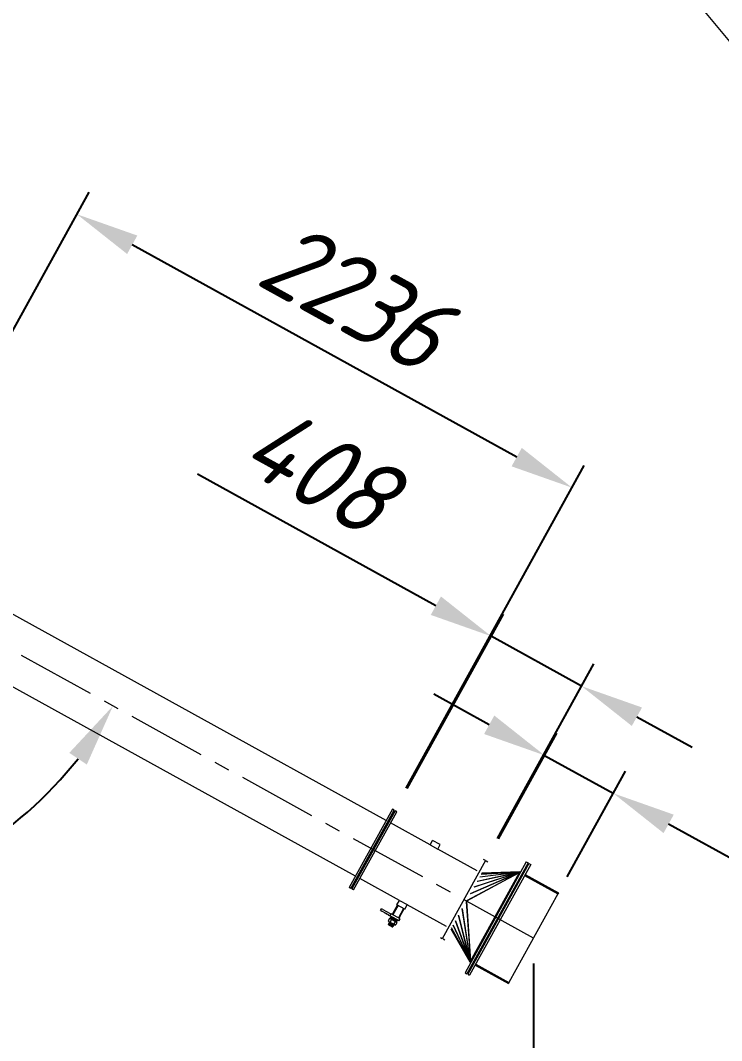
# Model space of a CAD drawing. Header units: inches. Extents: x -350577 to -266477, y -437959 to -377535.
# Drawn here: x -328062 to -325289, y -397785 to -393753 of the extents above; entities that cross this region are included whole.
import ezdxf

# ---------------------------------------------------------------- set-up
doc = ezdxf.new("R2010")
doc.units = ezdxf.units.IN
doc.header["$MEASUREMENT"] = 0
doc.linetypes.add('CENTER', pattern=[2, 1.25, -0.25, 0.25, -0.25])
doc.layers.add('CENTER       (itatec)', color=4, linetype='CENTER', lineweight=9)
doc.layers.add('ORGINAL (itatec)', color=3, linetype='Continuous', lineweight=9)
doc.styles.add('Geniso', font='geniso.shx', dxfattribs={"oblique": 15})
doc.dimstyles.new('scale 1b100', dxfattribs={"dimscale": 100, "dimtxt": 3, "dimasz": 2.5, "dimexe": 1, "dimexo": 1, "dimgap": 1, "dimtad": 1, "dimdec": 0, "dimzin": 0, "dimdsep": 46, "dimtxsty": 'Geniso', "dimcen": 0, "dimclrd": 1, "dimclre": 1, "dimclrt": 7, "dimadec": 0, "dimazin": 0, "dimtfac": 1, "dimtdec": 0, "dimtmove": 0, "dimatfit": 3, "dimfxl": 0.75, "dimtolj": 1, "dimtzin": 0, "dimarcsym": 0})

# ---------------------------------------------------------------- blocks, each defined once
blk = doc.blocks.new('*D30')
at = {"layer": 'Defpoints', "color": 0, "transparency": 16777216}
for p in [(-322053.8, -381405.4), (-331896.3, -383693), (-322053.8, -395650.3)]:
    blk.add_point(p, dxfattribs=at)
at = {"layer": 'ORGINAL (itatec)', "color": 1, "lineweight": -2, "transparency": 16777216}
for p, q in [((-331896.3, -383593), (-331896.3, -381305.4)), ((-322053.8, -395550.3), (-322053.8, -381305.4)), ((-331646.3, -381405.4), (-322303.8, -381405.4))]:
    blk.add_line(p, q, dxfattribs=at)
at = {"layer": 'ORGINAL (itatec)', "color": 1, "transparency": 16777216}
for points in [[(-331646.3, -381363.7), (-331646.3, -381447.1), (-331896.3, -381405.4)], [(-322303.8, -381363.7), (-322303.8, -381447.1), (-322053.8, -381405.4)]]:
    blk.add_solid(points, dxfattribs=at)
at = {"layer": 'ORGINAL (itatec)', "color": 7, "transparency": 16777216, "insert": (-326975, -381155.3), "char_height": 300, "attachment_point": 5, "style": 'Geniso'}
blk.add_mtext('\\A1;9842', dxfattribs=at)
blk = doc.blocks.new('*D58')
at = {"layer": 'Defpoints', "color": 0, "transparency": 16777216}
for p in [(-328637.9, -395942.2), (-329057.2, -396772.1), (-328516, -397168.5), (-326033.5, -397379.7), (-329057.2, -398300.3)]:
    blk.add_point(p, dxfattribs=at)
at = {"layer": 'ORGINAL (itatec)', "color": 1, "lineweight": -2, "transparency": 16777216}
blk.add_arc((-329057.2, -395710.7), 1555, 279.2217, 321.8818, dxfattribs=at)
at = {"layer": 'ORGINAL (itatec)', "color": 1, "transparency": 16777216}
for points in [[(-327868.6, -396647.6), (-327799.2, -396693.6), (-327695.9, -396462.1)], [(-328804.7, -397287.1), (-328811.4, -397204.1), (-329057.2, -397265.7)]]:
    blk.add_solid(points, dxfattribs=at)
at = {"layer": 'ORGINAL (itatec)', "color": 7, "transparency": 16777216, "insert": (-328393.9, -396834.5), "char_height": 300, "attachment_point": 5, "rotation": 30.5518, "style": 'Geniso'}
blk.add_mtext('\\A1;61°', dxfattribs=at)
blk = doc.blocks.new('*D60')
at = {"layer": 'Defpoints', "color": 0, "transparency": 16777216}
for p in [(-326033.5, -397379.7), (-329057.2, -398300.3), (-326033.5, -399010.5)]:
    blk.add_point(p, dxfattribs=at)
at = {"layer": 'ORGINAL (itatec)', "color": 1, "lineweight": -2, "transparency": 16777216}
for p, q in [((-326033.5, -397479.7), (-326033.5, -399110.5)), ((-329057.2, -398400.3), (-329057.2, -399110.5)), ((-328807.2, -399010.5), (-326283.5, -399010.5))]:
    blk.add_line(p, q, dxfattribs=at)
at = {"layer": 'ORGINAL (itatec)', "color": 1, "transparency": 16777216}
for points in [[(-328807.2, -398968.8), (-328807.2, -399052.2), (-329057.2, -399010.5)], [(-326283.5, -398968.8), (-326283.5, -399052.2), (-326033.5, -399010.5)]]:
    blk.add_solid(points, dxfattribs=at)
at = {"layer": 'ORGINAL (itatec)', "color": 7, "transparency": 16777216, "insert": (-327545.4, -398760.5), "char_height": 300, "attachment_point": 5, "style": 'Geniso'}
blk.add_mtext('\\A1;3024', dxfattribs=at)
blk = doc.blocks.new('*D61')
at = {"layer": 'Defpoints', "color": 0, "transparency": 16777216}
for p in [(-325717.5, -396807.3), (-326220, -397075.1), (-325948.2, -397225.2)]:
    blk.add_point(p, dxfattribs=at)
at = {"layer": 'ORGINAL (itatec)', "color": 1, "lineweight": -2, "transparency": 16777216}
for p, q in [((-326208.3, -396536.5), (-326427.1, -396415.7)), ((-326171.7, -396987.6), (-325941.1, -396569.7)), ((-325989.4, -396657.3), (-325717.5, -396807.3)), ((-325899.9, -397137.6), (-325669.2, -396719.8)), ((-325498.7, -396928.1), (-324624.4, -397410.7))]:
    blk.add_line(p, q, dxfattribs=at)
at = {"layer": 'ORGINAL (itatec)', "color": 1, "transparency": 16777216}
for points in [[(-326188.1, -396500), (-326228.4, -396573), (-325989.4, -396657.3)], [(-325478.5, -396891.7), (-325518.8, -396964.6), (-325717.5, -396807.3)]]:
    blk.add_solid(points, dxfattribs=at)
at = {"layer": 'ORGINAL (itatec)', "color": 7, "transparency": 16777216, "insert": (-324831.3, -397010.9), "char_height": 300, "attachment_point": 5, "rotation": 331.1036, "style": 'Geniso'}
blk.add_mtext('\\A1;310', dxfattribs=at)
blk = doc.blocks.new('*D62')
at = {"layer": 'Defpoints', "color": 0, "transparency": 16777216}
for p in [(-326200.3, -396186.7), (-326580.7, -396876.1), (-326223.5, -397073.2)]:
    blk.add_point(p, dxfattribs=at)
at = {"layer": 'ORGINAL (itatec)', "color": 1, "lineweight": -2, "transparency": 16777216}
for p, q in [((-326419.1, -396065.9), (-327361.4, -395545.8)), ((-326532.4, -396788.5), (-326151.9, -396099.2)), ((-325843, -396383.9), (-326200.3, -396186.7)), ((-326175.2, -396985.7), (-325794.7, -396296.3)), ((-325624.2, -396504.7), (-325405.3, -396625.5))]:
    blk.add_line(p, q, dxfattribs=at)
at = {"layer": 'ORGINAL (itatec)', "color": 1, "transparency": 16777216}
for points in [[(-326399, -396029.4), (-326439.3, -396102.4), (-326200.3, -396186.7)], [(-325604, -396468.2), (-325644.3, -396541.2), (-325843, -396383.9)]]:
    blk.add_solid(points, dxfattribs=at)
at = {"layer": 'ORGINAL (itatec)', "color": 7, "transparency": 16777216, "insert": (-326878.9, -395526.6), "char_height": 300, "attachment_point": 5, "rotation": 331.1036, "style": 'Geniso'}
blk.add_mtext('\\A1;408', dxfattribs=at)
blk = doc.blocks.new('*D63')
at = {"layer": 'Defpoints', "color": 0, "transparency": 16777216}
for p in [(-327838.5, -394518.9), (-328542.1, -395793.5), (-326584.2, -396874.1)]:
    blk.add_point(p, dxfattribs=at)
at = {"layer": 'ORGINAL (itatec)', "color": 1, "lineweight": -2, "transparency": 16777216}
for p, q in [((-328493.7, -395705.9), (-327790.2, -394431.3)), ((-326099.6, -395478.7), (-327619.7, -394639.7)), ((-326535.9, -396786.6), (-325832.4, -395511.9))]:
    blk.add_line(p, q, dxfattribs=at)
at = {"layer": 'ORGINAL (itatec)', "color": 1, "transparency": 16777216}
for points in [[(-327599.5, -394603.2), (-327639.8, -394676.1), (-327838.5, -394518.9)], [(-326079.4, -395442.2), (-326119.7, -395515.2), (-325880.7, -395599.5)]]:
    blk.add_solid(points, dxfattribs=at)
at = {"layer": 'ORGINAL (itatec)', "color": 7, "transparency": 16777216, "insert": (-326738.8, -394840.3), "char_height": 300, "attachment_point": 5, "rotation": 331.1036, "style": 'Geniso'}
blk.add_mtext('\\A1;2236', dxfattribs=at)

msp = doc.modelspace()

# ---------------------------------------------------------------- linework, layer by layer
at = {"layer": 'CENTER       (itatec)', "ltscale": 250}
msp.add_lwpolyline([(-326033.5, -397379.7), (-328637.9, -395942.2, -0.158858), (-328787.6, -395781.9), (-329434.3, -394376.7)], format="xyb", dxfattribs=at)
at = {"layer": 'ORGINAL (itatec)', "extrusion": (0, 1, 0)}
for p, q in [((-324345.6, -394933.5), (-326242.4, -392650.7)), ((-326615.9, -396914.9), (-328559.7, -395842)), ((-326737.2, -397134.7), (-328681, -396061.8)), ((-326591.2, -396870.3), (-326761.8, -397179.3)), ((-326754.8, -397183.2), (-326584.2, -396874.1)), ((-326580.7, -396876.1), (-326751.3, -397185.1)), ((-326744.3, -397189), (-326573.7, -396879.9)), ((-326584.2, -396874.1), (-326591.2, -396870.3)), ((-326573.7, -396879.9), (-326580.7, -396876.1)), ((-326442.1, -397010.8), (-326598.4, -396924.6)), ((-326442.1, -397010.8), (-326432.4, -396993.3)), ((-326401.8, -397010.2), (-326432.4, -396993.3)), ((-326442, -397010.9), (-326411.5, -397027.7)), ((-326411.4, -397027.7), (-326401.8, -397010.2)), ((-326255.2, -397114), (-326411.4, -397027.7)), ((-326223.5, -397073.2), (-326394.1, -397382.3)), ((-326061.5, -397078.7), (-326303.1, -397516.4)), ((-326054.5, -397082.6), (-326296.1, -397520.3)), ((-326223.5, -397073.2), (-326230.5, -397069.3)), ((-326213, -397079), (-326220, -397075.1)), ((-326061.5, -397078.7), (-326054.5, -397082.6)), ((-326088.7, -397120.8), (-326298.3, -397233.5)), ((-326297.2, -397231.5), (-326088.8, -397120.2)), ((-326051, -397084.5), (-326292.6, -397522.2)), ((-326044, -397088.3), (-326285.6, -397526.1)), ((-326088.8, -397120.2), (-326282.1, -397204.2)), ((-326282, -397471), (-326088.7, -397120.8)), ((-326281.6, -397203.3), (-326088.7, -397119.5)), ((-326088.7, -397119.5), (-326267.6, -397177.9)), ((-326267.3, -397177.4), (-326088.5, -397119)), ((-326088.5, -397119), (-326255.3, -397155.6)), ((-326255, -397155.1), (-326088.2, -397118.5)), ((-326088.2, -397118.5), (-326245.8, -397138.4)), ((-326245.6, -397138), (-326087.6, -397118)), ((-326087.6, -397118), (-326239.8, -397127.5)), ((-326239.6, -397127.1), (-326086.7, -397117.6)), ((-326086.7, -397117.6), (-326237.6, -397123.5)), ((-326237.5, -397123.4), (-326085.8, -397117.5)), ((-326085.7, -397122.5), (-326088.8, -397120.2)), ((-326085.7, -397122.5), (-326088.7, -397119.5)), ((-326085.7, -397122.5), (-326088.7, -397120.8)), ((-326085.7, -397122.5), (-326088.5, -397119)), ((-326085.7, -397122.5), (-326088.2, -397118.5)), ((-326085.7, -397122.5), (-326087.6, -397118)), ((-326085.7, -397122.5), (-326086.7, -397117.6)), ((-326085.7, -397122.5), (-326085.8, -397117.5)), ((-326051, -397084.5), (-326044, -397088.3)), ((-326563.4, -397230.6), (-326719.7, -397144.3)), ((-326237.5, -397123.5), (-326237.5, -397123.4)), ((-326068.1, -397132.1), (-325936.8, -397204.6)), ((-326065.7, -397127.7), (-325934.4, -397200.2)), ((-326754.8, -397183.2), (-326761.8, -397179.3)), ((-326744.3, -397189), (-326751.3, -397185.1)), ((-325934.4, -397200.2), (-325936.8, -397204.6)), ((-326573, -397248.1), (-326563.4, -397230.6)), ((-326563.3, -397230.6), (-326532.8, -397247.4)), ((-326299.4, -397235.6), (-326282.5, -397471.2)), ((-326298.3, -397233.9), (-326298.5, -397233.8)), ((-326298.3, -397233.5), (-326282, -397471)), ((-326298, -397233.4), (-326298.2, -397233.3)), ((-325936.8, -397204.6), (-326130.1, -397554.8)), ((-326637.4, -397270.5), (-326633.5, -397263.5)), ((-326637.4, -397270.5), (-326633, -397272.9)), ((-326629.1, -397265.9), (-326633.5, -397263.5)), ((-326604.1, -397288.9), (-326633, -397272.9)), ((-326629.1, -397265.9), (-326600.3, -397281.9)), ((-326621.6, -397279.2), (-326621.8, -397279.5)), ((-326617.4, -397281.9), (-326621.8, -397279.5)), ((-326617.3, -397281.6), (-326617.4, -397281.9)), ((-326616.5, -397282.1), (-326616.6, -397282.3)), ((-326615.2, -397283.1), (-326616.6, -397282.3)), ((-326615, -397282.9), (-326615.2, -397283.1)), ((-326615.2, -397283.1), (-326611, -397285.4)), ((-326600.3, -397281.9), (-326595.9, -397284.3)), ((-326587.9, -397280.2), (-326591.5, -397286.7)), ((-326568.7, -397250.5), (-326589.3, -397287.9)), ((-326587.9, -397280.2), (-326570.8, -397249.3)), ((-326542.4, -397265), (-326573, -397248.1)), ((-326546.8, -397262.6), (-326567.4, -397300)), ((-326561.7, -397294.7), (-326544.6, -397263.8)), ((-326542.4, -397265), (-326532.7, -397247.5)), ((-326376.5, -397333.7), (-326532.7, -397247.5)), ((-326315, -397263.8), (-326283.1, -397471.6)), ((-326282.5, -397471.2), (-326314.5, -397262.8)), ((-326610.8, -397285.2), (-326611, -397285.4)), ((-326611, -397285.4), (-326607.4, -397287.4)), ((-326607.4, -397287.4), (-326607.3, -397287.4)), ((-326607.2, -397287.2), (-326607.3, -397287.4)), ((-326607.3, -397287.4), (-326605.8, -397288.3)), ((-326602.3, -397302.7), (-326607.1, -397311.4)), ((-326607.1, -397311.4), (-326607.1, -397311.4)), ((-326606.5, -397324.3), (-326606.9, -397325)), ((-326605.5, -397324), (-326606.5, -397324.3)), ((-326606.5, -397324.3), (-326589, -397334)), ((-326606.1, -397312.9), (-326606.3, -397312.8)), ((-326606.3, -397312.8), (-326606.1, -397312.9)), ((-326606.3, -397312.8), (-326606.3, -397312.8)), ((-326606.1, -397312.9), (-326606.1, -397312.9)), ((-326605.7, -397288), (-326605.8, -397288.3)), ((-326605.8, -397288.3), (-326605.7, -397288.3)), ((-326605.6, -397288.1), (-326605.7, -397288.3)), ((-326605.1, -397323.3), (-326605.5, -397324)), ((-326589.3, -397332.9), (-326605.5, -397324)), ((-326605, -397321.5), (-326605.4, -397322.2)), ((-326605.4, -397322.2), (-326587.9, -397331.9)), ((-326605.1, -397323.3), (-326605.4, -397322.2)), ((-326605.1, -397323.3), (-326589, -397332.2)), ((-326603.9, -397321.2), (-326605, -397321.5)), ((-326605, -397321.5), (-326587.5, -397331.2)), ((-326604.2, -397314.7), (-326582.2, -397326.8)), ((-326604.1, -397288.9), (-326599.7, -397291.3)), ((-326603.5, -397318.7), (-326603.9, -397319.4)), ((-326603.9, -397319.4), (-326586.3, -397329.1)), ((-326603.5, -397320.5), (-326603.9, -397319.4)), ((-326603.5, -397320.5), (-326603.9, -397321.2)), ((-326587.8, -397330.1), (-326603.9, -397321.2)), ((-326602.4, -397318.4), (-326603.5, -397318.7)), ((-326603.5, -397318.7), (-326586, -397328.4)), ((-326603.5, -397320.5), (-326587.4, -397329.4)), ((-326602, -397317.7), (-326602.4, -397318.4)), ((-326586.3, -397327.3), (-326602.4, -397318.4)), ((-326602.1, -397290), (-326602.3, -397290.2)), ((-326600.4, -397291.3), (-326602.3, -397290.2)), ((-326602.3, -397302.7), (-326602.3, -397302.7)), ((-326601.9, -397316), (-326602.3, -397316.7)), ((-326602.3, -397316.7), (-326584.8, -397326.3)), ((-326602, -397317.7), (-326602.3, -397316.7)), ((-326602, -397317.7), (-326585.9, -397326.6)), ((-326601.9, -397315.9), (-326601.9, -397316)), ((-326601.9, -397316), (-326584.4, -397325.6)), ((-326597.3, -397317.8), (-326601.7, -397315.4)), ((-326601.7, -397315.4), (-326601.7, -397315.4)), ((-326601.7, -397315.4), (-326597.3, -397317.8)), ((-326600.2, -397291), (-326600.4, -397291.3)), ((-326600.4, -397291.3), (-326597.5, -397292.9)), ((-326595, -397306.7), (-326599.8, -397315.4)), ((-326599.8, -397315.4), (-326599.8, -397315.4)), ((-326599.8, -397315.4), (-326599.8, -397315.4)), ((-326599.7, -397291.3), (-326595.9, -397284.3)), ((-326599.7, -397291.3), (-326564.7, -397310.6)), ((-326576, -397315.6), (-326597.9, -397303.4)), ((-326597.8, -397298.1), (-326595.5, -397294)), ((-326592.9, -397300.8), (-326597.8, -397298.1)), ((-326597.4, -397292.6), (-326597.5, -397292.9)), ((-326597.5, -397292.9), (-326597, -397293.2)), ((-326597.3, -397317.8), (-326597.3, -397317.8)), ((-326596.8, -397292.9), (-326597, -397293.2)), ((-326597, -397293.2), (-326595, -397294.3)), ((-326560.9, -397303.6), (-326595.9, -397284.3)), ((-326594.7, -397304.6), (-326595.5, -397304.8)), ((-326594.4, -397294.6), (-326595, -397294.3)), ((-326595, -397306.7), (-326595, -397306.7)), ((-326595, -397306.7), (-326595, -397306.7)), ((-326594.3, -397302.1), (-326594.7, -397302.8)), ((-326594.7, -397302.8), (-326577.2, -397312.5)), ((-326594.4, -397303.9), (-326594.7, -397302.8)), ((-326594.4, -397303.9), (-326594.7, -397304.6)), ((-326578.6, -397313.5), (-326594.7, -397304.6)), ((-326594.2, -397294.3), (-326594.4, -397294.6)), ((-326594.4, -397303.9), (-326578.2, -397312.8)), ((-326594.3, -397294.3), (-326590.6, -397296.4)), ((-326593.2, -397301.8), (-326594.3, -397302.1)), ((-326594.3, -397302.1), (-326576.8, -397311.8)), ((-326592.8, -397301.1), (-326593.2, -397301.8)), ((-326577.1, -397310.7), (-326593.2, -397301.8)), ((-326592.8, -397299.3), (-326593.1, -397300)), ((-326593.1, -397300), (-326575.6, -397309.7)), ((-326592.8, -397301.1), (-326593.1, -397300)), ((-326591.7, -397299), (-326592.8, -397299.3)), ((-326592.8, -397299.3), (-326575.2, -397309)), ((-326592.8, -397301.1), (-326576.7, -397310)), ((-326591.3, -397298.3), (-326591.7, -397299)), ((-326575.6, -397307.9), (-326591.7, -397299)), ((-326591.2, -397296.5), (-326591.6, -397297.2)), ((-326591.6, -397297.2), (-326574.1, -397306.9)), ((-326591.3, -397298.3), (-326591.6, -397297.2)), ((-326591.3, -397298.3), (-326575.2, -397307.2)), ((-326590.6, -397296.4), (-326591.2, -397296.5)), ((-326591.2, -397296.5), (-326573.7, -397306.2)), ((-326584.1, -397325.1), (-326588.4, -397322.7)), ((-326588.4, -397322.7), (-326588.4, -397322.7)), ((-326588.4, -397322.7), (-326584.1, -397325.1)), ((-326580.3, -397314.8), (-326585.1, -397323.5)), ((-326585.1, -397323.5), (-326585.1, -397323.5)), ((-326585.1, -397323.5), (-326585.1, -397323.5)), ((-326580.3, -397314.8), (-326580.3, -397314.8)), ((-326580.3, -397314.8), (-326580.3, -397314.8)), ((-326578.2, -397312.8), (-326578.6, -397313.5)), ((-326578.6, -397313.5), (-326578.4, -397314.2)), ((-326578.2, -397312.8), (-326577.2, -397312.5)), ((-326573, -397318.8), (-326577.8, -397327.6)), ((-326576.8, -397311.8), (-326577.2, -397312.5)), ((-326576.7, -397310), (-326577.1, -397310.7)), ((-326577.1, -397310.7), (-326576.8, -397311.8)), ((-326576.7, -397310), (-326575.6, -397309.7)), ((-326571.5, -397312.6), (-326576.4, -397309.9)), ((-326575.2, -397307.2), (-326575.6, -397307.9)), ((-326575.6, -397307.9), (-326575.2, -397309)), ((-326575.2, -397309), (-326575.6, -397309.7)), ((-326575.2, -397307.2), (-326574.1, -397306.9)), ((-326573.7, -397306.2), (-326574.1, -397306.9)), ((-326573.9, -397305.6), (-326569.1, -397308.2)), ((-326573.9, -397305.6), (-326573.7, -397306.2)), ((-326573, -397318.8), (-326573, -397318.8)), ((-326569.1, -397308.2), (-326571.5, -397312.6)), ((-326569.1, -397308.2), (-326569.1, -397308.2)), ((-326561.7, -397294.7), (-326565.2, -397301.2)), ((-326564.7, -397310.6), (-326560.9, -397303.6)), ((-326341.6, -397311.9), (-326283.6, -397472.6)), ((-326283.4, -397472.1), (-326341.3, -397311.5)), ((-326329.3, -397289.7), (-326283.4, -397472.1)), ((-326283.1, -397471.6), (-326329, -397289.1)), ((-326606.9, -397325), (-326589.4, -397334.7)), ((-326606.6, -397326.1), (-326606.9, -397325)), ((-326606.6, -397326.1), (-326590.5, -397335)), ((-326590.5, -397335), (-326589.4, -397334.7)), ((-326589, -397334), (-326589.4, -397334.7)), ((-326589, -397332.2), (-326589.3, -397332.9)), ((-326589.3, -397332.9), (-326589, -397334)), ((-326589, -397332.2), (-326587.9, -397331.9)), ((-326587.5, -397331.2), (-326587.9, -397331.9)), ((-326587.4, -397329.4), (-326587.8, -397330.1)), ((-326587.8, -397330.1), (-326587.5, -397331.2)), ((-326587.4, -397329.4), (-326586.3, -397329.1)), ((-326585.9, -397326.6), (-326586.3, -397327.3)), ((-326586.3, -397327.3), (-326586, -397328.4)), ((-326586, -397328.4), (-326586.3, -397329.1)), ((-326585.9, -397326.6), (-326584.8, -397326.3)), ((-326584.4, -397325.6), (-326584.8, -397326.3)), ((-326584.5, -397325.6), (-326584.4, -397325.6)), ((-326584.1, -397325.1), (-326584.1, -397325.1)), ((-326579.4, -397327.6), (-326579.7, -397327.5)), ((-326579.7, -397327.5), (-326579.7, -397327.5)), ((-326579.7, -397327.5), (-326579.4, -397327.6)), ((-326579.4, -397327.6), (-326579.4, -397327.6)), ((-326577.8, -397327.6), (-326577.8, -397327.6)), ((-326359, -397343.6), (-326359.1, -397343.7)), ((-326359.1, -397343.7), (-326283.3, -397475.2)), ((-326283.6, -397474.4), (-326359, -397343.6)), ((-326357.1, -397340), (-326283.6, -397474.4)), ((-326283.7, -397473.3), (-326356.8, -397339.6)), ((-326351, -397329), (-326283.7, -397473.3)), ((-326283.6, -397472.6), (-326350.8, -397328.6)), ((-326394.1, -397382.3), (-326401.1, -397378.4)), ((-326383.6, -397388.1), (-326390.6, -397384.2)), ((-326278.9, -397472.7), (-326283.7, -397473.3)), ((-326278.9, -397472.7), (-326283.6, -397472.6)), ((-326278.9, -397472.7), (-326283.6, -397474.4)), ((-326278.9, -397472.7), (-326283.4, -397472.1)), ((-326278.9, -397472.7), (-326283.3, -397475.2)), ((-326278.9, -397472.7), (-326283.1, -397471.6)), ((-326278.9, -397472.7), (-326282.5, -397471.2)), ((-326278.9, -397472.7), (-326282, -397471)), ((-326261.4, -397482.3), (-326130.1, -397554.8)), ((-326303.1, -397516.4), (-326296.1, -397520.3)), ((-326292.6, -397522.2), (-326285.6, -397526.1)), ((-326263.9, -397486.7), (-326132.5, -397559.2)), ((-326130.1, -397554.8), (-326132.5, -397559.2))]:
    msp.add_line(p, q, dxfattribs=at)
at = {"layer": 'ORGINAL (itatec)', "extrusion": (0, 0, -1)}
for centre, start, end in [((326600.9, -397308.7), 323.1376, 336.7871), ((326600.9, -397308.7), 298.8964, 323.1376), ((326601.2, -397309.4), 81.0057, 118.8964), ((326579.2, -397321.5), 118.8964, 156.7871), ((326578.9, -397320.9), 274.6553, 298.8964), ((326578.9, -397320.9), 261.0057, 274.6553)]:
    msp.add_arc(centre, 6.82, start, end, dxfattribs=at)
at = {"layer": 'ORGINAL (itatec)'}
for points, knots in [([(-326607.1, -397311.4), (-326607, -397311.7), (-326606.9, -397311.9), (-326606.5, -397312.4), (-326606.3, -397312.7), (-326606.1, -397312.9)], [70.557899, 70.557899, 70.557899, 70.557899, 72.575316, 72.575316, 74.944102, 74.944102, 74.944102, 74.944102]), ([(-326606.1, -397312.9), (-326606, -397313), (-326606, -397313), (-326605.6, -397313.4), (-326605.3, -397313.6), (-326604.7, -397314.1), (-326604.3, -397314.3), (-326603.7, -397314.6), (-326603.4, -397314.8), (-326602.6, -397315.1), (-326602.3, -397315.2), (-326601.8, -397315.3), (-326601.7, -397315.4), (-326601.7, -397315.4)], [34.251004, 34.251004, 34.251004, 34.251004, 34.81835, 34.81835, 37.754399, 37.754399, 40.690448, 40.690448, 43.626497, 43.626497, 46.562546, 46.562546, 47.129892, 47.129892, 47.129892, 47.129892]), ([(-326600.4, -397302.7), (-326600.8, -397302.7), (-326601.1, -397302.6), (-326601.7, -397302.6), (-326602, -397302.6), (-326602.3, -397302.7)], [47.129892, 47.129892, 47.129892, 47.129892, 49.498595, 49.498595, 51.515941, 51.515941, 51.515941, 51.515941]), ([(-326601.7, -397315.4), (-326601.3, -397315.4), (-326601, -397315.5), (-326600.4, -397315.5), (-326600.1, -397315.5), (-326599.8, -397315.4)], [6.439672, 6.439672, 6.439672, 6.439672, 8.808459, 8.808459, 10.825875, 10.825875, 10.825875, 10.825875]), ([(-326596, -397305.2), (-326596.1, -397305.1), (-326596.1, -397305.1), (-326596.5, -397304.7), (-326596.8, -397304.5), (-326597.4, -397304), (-326597.8, -397303.9), (-326598.4, -397303.5), (-326598.7, -397303.3), (-326599.5, -397303), (-326599.8, -397302.9), (-326600.3, -397302.8), (-326600.4, -397302.8), (-326600.4, -397302.7)], [34.251004, 34.251004, 34.251004, 34.251004, 34.81835, 34.81835, 37.754399, 37.754399, 40.690448, 40.690448, 43.626497, 43.626497, 46.562546, 46.562546, 47.129892, 47.129892, 47.129892, 47.129892]), ([(-326599.8, -397315.4), (-326599.5, -397315.8), (-326599.1, -397316.2), (-326598.3, -397317), (-326597.8, -397317.4), (-326597.3, -397317.8)], [70.557899, 70.557899, 70.557899, 70.557899, 72.575316, 72.575316, 74.944102, 74.944102, 74.944102, 74.944102]), ([(-326597.3, -397317.8), (-326597.2, -397317.9), (-326597.1, -397318), (-326596.3, -397318.5), (-326595.6, -397319), (-326594.3, -397319.8), (-326593.7, -397320.2), (-326592.4, -397320.9), (-326591.7, -397321.2), (-326590.3, -397321.9), (-326589.6, -397322.2), (-326588.7, -397322.6), (-326588.6, -397322.6), (-326588.4, -397322.7)], [34.251004, 34.251004, 34.251004, 34.251004, 34.81835, 34.81835, 37.754399, 37.754399, 40.690448, 40.690448, 43.626497, 43.626497, 46.562546, 46.562546, 47.129892, 47.129892, 47.129892, 47.129892]), ([(-326595, -397306.7), (-326595.1, -397306.4), (-326595.2, -397306.2), (-326595.6, -397305.7), (-326595.8, -397305.4), (-326596, -397305.2)], [29.864955, 29.864955, 29.864955, 29.864955, 31.882301, 31.882301, 34.251004, 34.251004, 34.251004, 34.251004]), ([(-326591.7, -397307.6), (-326592.3, -397307.4), (-326592.9, -397307.2), (-326594, -397306.9), (-326594.5, -397306.8), (-326595, -397306.7)], [47.129892, 47.129892, 47.129892, 47.129892, 49.498595, 49.498595, 51.515941, 51.515941, 51.515941, 51.515941]), ([(-326582.8, -397312.5), (-326582.9, -397312.4), (-326583.1, -397312.3), (-326583.8, -397311.7), (-326584.5, -397311.3), (-326585.8, -397310.5), (-326586.5, -397310.1), (-326587.7, -397309.4), (-326588.4, -397309), (-326589.8, -397308.4), (-326590.5, -397308), (-326591.4, -397307.7), (-326591.5, -397307.6), (-326591.7, -397307.6)], [34.251004, 34.251004, 34.251004, 34.251004, 34.81835, 34.81835, 37.754399, 37.754399, 40.690448, 40.690448, 43.626497, 43.626497, 46.562546, 46.562546, 47.129892, 47.129892, 47.129892, 47.129892]), ([(-326588.4, -397322.7), (-326587.9, -397322.9), (-326587.3, -397323.1), (-326586.1, -397323.4), (-326585.6, -397323.5), (-326585.1, -397323.5)], [6.439672, 6.439672, 6.439672, 6.439672, 8.808459, 8.808459, 10.825875, 10.825875, 10.825875, 10.825875]), ([(-326585.1, -397323.5), (-326585, -397323.8), (-326584.9, -397324.1), (-326584.5, -397324.6), (-326584.3, -397324.8), (-326584.1, -397325.1)], [70.557899, 70.557899, 70.557899, 70.557899, 72.575316, 72.575316, 74.944102, 74.944102, 74.944102, 74.944102]), ([(-326580.3, -397314.8), (-326580.6, -397314.4), (-326581, -397314), (-326581.8, -397313.3), (-326582.3, -397312.8), (-326582.8, -397312.5)], [29.864955, 29.864955, 29.864955, 29.864955, 31.882301, 31.882301, 34.251004, 34.251004, 34.251004, 34.251004]), ([(-326578.5, -397314.9), (-326578.8, -397314.8), (-326579.1, -397314.8), (-326579.7, -397314.7), (-326580, -397314.8), (-326580.3, -397314.8)], [47.129892, 47.129892, 47.129892, 47.129892, 49.498595, 49.498595, 51.515941, 51.515941, 51.515941, 51.515941]), ([(-326574, -397317.3), (-326574.1, -397317.3), (-326574.1, -397317.2), (-326574.5, -397316.9), (-326574.8, -397316.6), (-326575.4, -397316.2), (-326575.8, -397316), (-326576.4, -397315.6), (-326576.7, -397315.5), (-326577.5, -397315.2), (-326577.8, -397315), (-326578.3, -397314.9), (-326578.4, -397314.9), (-326578.5, -397314.9)], [34.251004, 34.251004, 34.251004, 34.251004, 34.81835, 34.81835, 37.754399, 37.754399, 40.690448, 40.690448, 43.626497, 43.626497, 46.562546, 46.562546, 47.129892, 47.129892, 47.129892, 47.129892]), ([(-326573, -397318.8), (-326573.1, -397318.6), (-326573.2, -397318.3), (-326573.6, -397317.8), (-326573.8, -397317.5), (-326574, -397317.3)], [29.864955, 29.864955, 29.864955, 29.864955, 31.882301, 31.882301, 34.251004, 34.251004, 34.251004, 34.251004]), ([(-326584.1, -397325.1), (-326584, -397325.1), (-326584, -397325.2), (-326583.6, -397325.5), (-326583.3, -397325.8), (-326582.7, -397326.2), (-326582.3, -397326.4), (-326581.7, -397326.7), (-326581.4, -397326.9), (-326580.7, -397327.2), (-326580.3, -397327.4), (-326579.8, -397327.5), (-326579.7, -397327.5), (-326579.7, -397327.5)], [34.251004, 34.251004, 34.251004, 34.251004, 34.81835, 34.81835, 37.754399, 37.754399, 40.690448, 40.690448, 43.626497, 43.626497, 46.562546, 46.562546, 47.129892, 47.129892, 47.129892, 47.129892]), ([(-326579.7, -397327.5), (-326579.3, -397327.6), (-326579, -397327.6), (-326578.4, -397327.6), (-326578.1, -397327.6), (-326577.8, -397327.6)], [6.439672, 6.439672, 6.439672, 6.439672, 8.808459, 8.808459, 10.825875, 10.825875, 10.825875, 10.825875])]:
    msp.add_open_spline(points, degree=3, knots=knots, dxfattribs=at)

# ---------------------------------------------------------------- dimensions: what is measured, and where the dimension line sits
for base, p1, p2, picture, middle in [((-322053.8253, -381405.3919), (-331896.2537, -383692.9799), (-322053.8253, -395650.2992), '*D30', (-326975.0395, -381155.2899)), ((-326033.5, -399010.5), (-329057.2, -398300.3), (-326033.5, -397379.7), '*D60', (-327545.4, -398760.5))]:
    dim = msp.add_linear_dim(base=base, p1=p1, p2=p2, dimstyle='scale 1b100', dxfattribs=at)
    dim.commit()
    dim.dimension.update_dxf_attribs({"geometry": picture, "text_midpoint": middle})
for p1, p2, distance, picture, middle in [((-326584.2, -396874.1), (-328542.1, -395793.5), -1455.9, '*D63', (-326738.8, -394840.3)), ((-326223.5, -397073.2), (-326580.7, -396876.1), -787.4, '*D62', (-326878.9, -395526.6)), ((-326220, -397075.1), (-325948.2, -397225.2), 477.3, '*D61', (-324831.3, -397010.9))]:
    dim = msp.add_aligned_dim(p1=p1, p2=p2, distance=distance, dimstyle='scale 1b100', dxfattribs=at)
    dim.commit()
    dim.dimension.update_dxf_attribs({"geometry": picture, "text_midpoint": middle})
dim = msp.add_angular_dim_2l(base=(-328516, -397168.5), line1=((-326033.5, -397379.7), (-328637.9, -395942.2)), line2=((-329057.2, -398300.3), (-329057.2, -396772.1)), dimstyle='scale 1b100', dxfattribs=at)
dim.commit()
dim.dimension.update_dxf_attribs({"geometry": '*D58', "text_midpoint": (-328393.9, -396834.5)})

doc.saveas('drawing.dxf')
